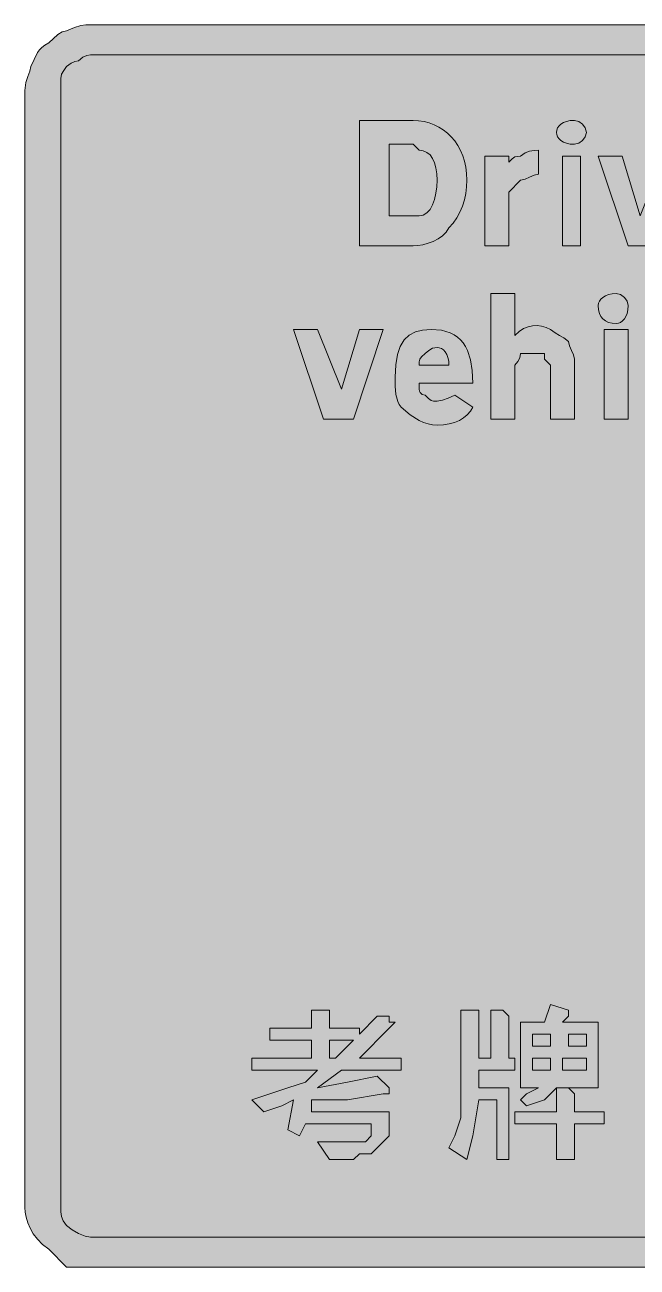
# Model space of a CAD drawing. Header units: metres. Extents: x 122 to 446, y 11 to 261.
# Drawn here: x 121.9 to 244.9, y 11 to 260.6 of the extents above; entities that cross this region are included whole.
import ezdxf

# ---------------------------------------------------------------- set-up
doc = ezdxf.new("R2010")
doc.units = ezdxf.units.M
doc.layers.add('FILL_BLACK_000000', color=7, linetype='Continuous', true_color=0x000000)
doc.layers.add('FILL_WHITE_FFFFFF', color=7, linetype='Continuous', true_color=0xffffff)

msp = doc.modelspace()

# ---------------------------------------------------------------- hatches: boundary and pattern name
at = {"layer": 'FILL_BLACK_000000', "true_color": 0x000000}
h = msp.add_hatch(color=7, dxfattribs=at)
h.dxf.hatch_style = 1
h.paths.add_polyline_path([(445.83, 22.09), (445.66, 21.05), (444.99, 18.84), (444.48, 17.72), (443.86, 16.63), (443.13, 15.59), (442.29, 14.64), (441.34, 13.8), (440.28, 13.06), (439.15, 12.45), (437.94, 11.94), (436.68, 11.55), (435.37, 11.26), (434.04, 11.1), (432.69, 11.04), (135.09, 11.04), (130.29, 11.04), (126.69, 14.64), (125.45, 15.59), (124.42, 16.63), (123.59, 17.72), (122.94, 18.84), (122.46, 19.96), (122.13, 21.05), (121.95, 22.09), (121.89, 23.04), (121.89, 247.44), (122.08, 249.03), (122.49, 250.29), (122.9, 251.32), (123.09, 252.24), (124.44, 255.09), (124.81, 255.63), (125.28, 256.12), (125.9, 256.59), (126.69, 257.04), (128.49, 258.69), (129.39, 259.23), (130.29, 259.44), (131.88, 260.13), (133.14, 260.49), (134.17, 260.62), (135.09, 260.64), (432.69, 260.64), (434.04, 260.58), (435.37, 260.41), (436.68, 260.13), (437.94, 259.74), (439.15, 259.23), (440.28, 258.61), (441.34, 257.88), (442.29, 257.04), (443.13, 256.09), (443.86, 255.03), (444.48, 253.9), (444.99, 252.69), (445.38, 251.43), (445.66, 250.12), (445.83, 248.79), (445.89, 247.44), (445.89, 23.04), (445.83, 22.09)])
h = msp.add_hatch(color=7, dxfattribs=at)
h.dxf.hatch_style = 1
h.paths.add_polyline_path([(189.09, 241.44), (199.89, 241.44), (201, 241.38), (202.08, 241.22), (203.11, 240.95), (204.11, 240.58), (205.05, 240.11), (205.94, 239.54), (206.77, 238.88), (207.54, 238.14), (208.24, 237.31), (208.85, 236.4), (209.39, 235.41), (209.85, 234.35), (210.21, 233.22), (210.47, 232.02), (210.63, 230.76), (210.69, 229.44), (210.63, 228.09), (210.47, 226.76), (210.18, 225.45), (209.79, 224.19), (209.28, 222.98), (208.66, 221.85), (207.93, 220.79), (207.09, 219.84), (206.53, 219), (205.8, 218.26), (204.92, 217.65), (203.94, 217.14), (202.91, 216.75), (201.86, 216.46), (200.84, 216.3), (199.89, 216.24), (189.09, 216.24), (189.09, 241.44)])
h.paths.add_polyline_path([(198.69, 222.24), (199.89, 222.24), (201.09, 222.24), (201.93, 222.4), (202.66, 222.86), (203.28, 223.57), (203.79, 224.49), (204.18, 225.58), (204.46, 226.8), (204.63, 228.1), (204.69, 229.44), (204.63, 230.73), (204.46, 231.9), (204.18, 232.92), (203.79, 233.79), (203.28, 234.49), (202.66, 235.01), (201.93, 235.33), (201.09, 235.44), (199.89, 236.64), (198.69, 236.64), (195.09, 236.64), (195.09, 222.24), (198.69, 222.24)], flags=16)
h = msp.add_hatch(color=7, dxfattribs=at)
h.dxf.hatch_style = 1
h.paths.add_polyline_path([(234.48, 238.16), (233.94, 237.39), (233.17, 236.85), (232.29, 236.64), (231.45, 236.69), (230.71, 236.85), (230.1, 237.08), (229.59, 237.39), (229.2, 237.75), (228.91, 238.16), (228.75, 238.59), (228.69, 239.04), (228.75, 239.49), (228.91, 239.92), (229.2, 240.33), (229.59, 240.69), (230.1, 241), (230.71, 241.23), (231.45, 241.39), (232.29, 241.44), (233.17, 241.23), (233.94, 240.69), (234.48, 239.92), (234.69, 239.04), (234.48, 238.16)])
h = msp.add_hatch(color=7, dxfattribs=at)
h.dxf.hatch_style = 1
h.paths.add_polyline_path([(214.29, 234.24), (219.09, 234.24), (219.09, 233.04), (219.8, 233.73), (220.29, 234.09), (220.78, 234.22), (221.49, 234.24), (222.39, 234.93), (223.29, 235.29), (224.19, 235.42), (225.09, 235.44), (225.09, 230.64), (224.19, 230.45), (223.29, 230.04), (222.39, 229.63), (221.49, 229.44), (219.09, 227.04), (219.09, 216.24), (214.29, 216.24), (214.29, 234.24)])
h = msp.add_hatch(color=7, dxfattribs=at)
h.dxf.hatch_style = 1
h.paths.add_polyline_path([(229.89, 216.24), (229.89, 234.24), (233.49, 234.24), (233.49, 216.24), (229.89, 216.24)])
h = msp.add_hatch(color=7, dxfattribs=at)
h.dxf.hatch_style = 1
h.paths.add_polyline_path([(237.09, 234.24), (241.89, 234.24), (245.49, 222.24), (250.29, 234.24), (255.09, 234.24), (249.09, 216.24), (245.49, 216.24), (243.09, 216.24), (237.09, 234.24)])
h = msp.add_hatch(color=7, dxfattribs=at)
h.dxf.hatch_style = 1
h.paths.add_polyline_path([(221.19, 199.03), (222.09, 199.61), (222.99, 199.99), (223.89, 200.19), (224.79, 200.22), (225.69, 200.1), (226.59, 199.83), (227.49, 199.44), (228.39, 198.73), (229.29, 198.24), (230.19, 197.75), (231.09, 197.04), (231.28, 196.14), (231.69, 195.24), (232.1, 194.34), (232.29, 193.44), (232.29, 181.44), (227.49, 181.44), (227.49, 192.24), (226.29, 193.44), (226.29, 194.64), (223.89, 194.64), (221.49, 194.64), (221.3, 193.76), (220.89, 192.99), (220.29, 192.24), (220.29, 181.44), (215.49, 181.44), (215.49, 206.64), (220.29, 206.64), (220.29, 198.24), (221.19, 199.03)])
h = msp.add_hatch(color=7, dxfattribs=at)
h.dxf.hatch_style = 1
h.paths.add_polyline_path([(243.04, 203.4), (242.88, 202.66), (242.65, 202.05), (242.34, 201.54), (241.98, 201.15), (241.57, 200.86), (241.14, 200.7), (240.69, 200.64), (239.85, 200.7), (239.11, 200.86), (238.5, 201.15), (237.99, 201.54), (237.6, 202.05), (237.31, 202.66), (237.15, 203.4), (237.09, 204.24), (237.15, 204.69), (237.31, 205.12), (237.6, 205.53), (237.99, 205.89), (238.5, 206.2), (239.11, 206.43), (239.85, 206.59), (240.69, 206.64), (241.57, 206.43), (242.34, 205.89), (242.88, 205.12), (243.09, 204.24), (243.04, 203.4)])
h = msp.add_hatch(color=7, dxfattribs=at)
h.dxf.hatch_style = 1
h.paths.add_polyline_path([(175.89, 199.44), (180.69, 199.44), (185.49, 187.44), (189.09, 199.44), (193.89, 199.44), (187.89, 181.44), (185.49, 181.44), (181.89, 181.44), (175.89, 199.44)])
h = msp.add_hatch(color=7, dxfattribs=at)
h.dxf.hatch_style = 1
h.paths.add_polyline_path([(201.09, 187.44), (201.14, 187.04), (201.28, 186.75), (201.69, 186.39), (202.29, 186.24), (203, 185.55), (203.49, 185.19), (203.98, 185.06), (204.69, 185.04), (205.76, 185.23), (206.94, 185.64), (208.29, 186.24), (211.89, 183.84), (211.38, 183), (210.77, 182.26), (210.03, 181.65), (209.19, 181.14), (208.23, 180.75), (207.16, 180.46), (205.98, 180.3), (204.69, 180.24), (203.79, 180.3), (202.89, 180.46), (201.99, 180.75), (201.09, 181.14), (199.29, 182.26), (197.49, 183.84), (197.09, 184.34), (196.8, 184.95), (196.44, 186.39), (196.31, 188.06), (196.29, 189.84), (196.4, 192.32), (196.74, 194.38), (197.3, 196.04), (198.09, 197.34), (199.1, 198.3), (200.34, 198.95), (201.8, 199.32), (203.49, 199.44), (205.57, 199.27), (206.49, 199.06), (207.33, 198.76), (208.1, 198.39), (208.78, 197.92), (209.4, 197.37), (209.94, 196.74), (210.41, 196.02), (210.81, 195.22), (211.42, 193.36), (211.78, 191.17), (211.89, 188.64), (201.09, 188.64), (201.09, 187.44)])
h.paths.add_polyline_path([(207.04, 193.08), (206.88, 193.81), (206.65, 194.43), (206.34, 194.94), (205.98, 195.33), (205.57, 195.61), (205.14, 195.78), (204.69, 195.84), (203.81, 195.65), (203.04, 195.24), (202.29, 194.64), (201.6, 193.93), (201.24, 193.44), (201.11, 192.95), (201.09, 192.24), (207.09, 192.24), (207.04, 193.08)], flags=16)
h = msp.add_hatch(color=7, dxfattribs=at)
h.dxf.hatch_style = 1
h.paths.add_polyline_path([(238.29, 181.44), (238.29, 199.44), (243.09, 199.44), (243.09, 181.44), (238.29, 181.44)])
h = msp.add_hatch(color=7, dxfattribs=at)
h.dxf.hatch_style = 1
h.paths.add_polyline_path([(179.49, 53.04), (179.49, 56.64), (171.09, 56.64), (171.09, 59.04), (179.49, 59.04), (179.49, 62.64), (181.89, 62.64), (183.09, 62.64), (183.09, 61.44), (183.09, 59.04), (189.09, 59.04), (189.09, 57.84), (192.69, 61.44), (195.09, 61.44), (195.09, 60.24), (196.29, 60.24), (195.09, 59.04), (189.09, 53.04), (197.49, 53.04), (197.49, 50.64), (185.49, 50.64), (180.69, 47.04), (186.69, 48.24), (192.69, 49.44), (195.09, 47.04), (195.09, 45.84), (193.89, 45.84), (186.69, 44.64), (179.49, 44.64), (179.49, 42.24), (195.09, 42.24), (195.09, 41.04), (195.09, 38.64), (195.09, 37.44), (193.89, 36.24), (192.69, 35.04), (191.49, 33.84), (189.09, 33.84), (187.89, 32.64), (184.29, 32.64), (183.09, 32.64), (180.69, 36.24), (185.49, 36.24), (187.89, 36.24), (190.29, 36.24), (191.49, 37.44), (191.49, 39.84), (178.29, 39.84), (177.09, 37.44), (174.69, 38.64), (175.89, 44.64), (173.49, 43.44), (169.89, 42.24), (167.49, 44.64), (171.09, 45.84), (174.69, 47.04), (178.29, 48.24), (180.69, 50.64), (167.49, 50.64), (167.49, 53.04), (179.49, 53.04)])
h.paths.add_polyline_path([(183.09, 56.64), (183.09, 53.04), (184.29, 53.04), (187.89, 56.64), (183.09, 56.64)], flags=16)
h = msp.add_hatch(color=7, dxfattribs=at)
h.dxf.hatch_style = 1
h.paths.add_polyline_path([(211.89, 62.64), (213.09, 62.64), (213.09, 61.44), (213.09, 53.04), (215.49, 53.04), (215.49, 62.64), (217.89, 62.64), (219.09, 61.44), (219.09, 60.24), (219.09, 53.04), (220.29, 53.04), (220.29, 50.64), (213.09, 50.64), (213.09, 47.04), (219.09, 47.04), (219.09, 32.64), (216.69, 32.64), (216.69, 44.64), (213.09, 44.64), (211.89, 37.44), (210.69, 32.64), (207.09, 35.04), (208.29, 37.44), (209.49, 41.04), (209.49, 44.64), (209.49, 49.44), (209.49, 62.64), (211.89, 62.64)])
h = msp.add_hatch(color=7, dxfattribs=at)
h.dxf.hatch_style = 1
h.paths.add_polyline_path([(229.89, 60.24), (237.09, 60.24), (237.09, 47.04), (228.69, 47.04), (226.29, 44.64), (222.69, 43.44), (221.49, 44.64), (222.69, 45.84), (225.09, 47.04), (221.49, 47.04), (221.49, 60.24), (226.29, 60.24), (227.49, 63.84), (231.09, 62.64), (231.09, 61.44), (229.89, 60.24)])
h.paths.add_polyline_path([(227.49, 50.64), (227.49, 53.04), (223.89, 53.04), (223.89, 50.64), (227.49, 50.64)], flags=16)
h.paths.add_polyline_path([(231.09, 55.44), (234.69, 55.44), (234.69, 57.84), (231.09, 57.84), (231.09, 55.44)], flags=16)
h.paths.add_polyline_path([(223.89, 57.84), (223.89, 55.44), (227.49, 55.44), (227.49, 57.84), (223.89, 57.84)], flags=16)
h.paths.add_polyline_path([(229.89, 53.04), (229.89, 51.84), (229.89, 50.64), (234.69, 50.64), (234.69, 53.04), (229.89, 53.04)], flags=16)
h = msp.add_hatch(color=7, dxfattribs=at)
h.dxf.hatch_style = 1
h.paths.add_polyline_path([(231.09, 47.04), (232.29, 45.84), (232.29, 44.64), (232.29, 42.24), (238.29, 42.24), (238.29, 39.84), (232.29, 39.84), (232.29, 32.64), (228.69, 32.64), (228.69, 39.84), (220.29, 39.84), (220.29, 42.24), (228.69, 42.24), (228.69, 47.04), (231.09, 47.04)])
at = {"layer": 'FILL_WHITE_FFFFFF', "true_color": 0xffffff}
h = msp.add_hatch(color=7, dxfattribs=at)
h.dxf.hatch_style = 1
h.paths.add_polyline_path([(439.68, 22.14), (439.14, 21.24), (437.49, 19.44), (436.57, 18.56), (435.54, 17.79), (434.28, 17.25), (433.54, 17.09), (432.69, 17.04), (135.09, 17.04), (134, 17.25), (132.69, 17.79), (131.38, 18.56), (130.29, 19.44), (129.6, 20.34), (129.24, 21.24), (129.11, 22.14), (129.09, 23.04), (129.09, 247.44), (129.09, 249.84), (129.28, 250.72), (129.69, 251.49), (130.29, 252.24), (131.17, 252.93), (131.94, 253.29), (132.69, 253.44), (133.57, 254.13), (134.34, 254.49), (135.09, 254.64), (432.69, 254.64), (433.54, 254.59), (434.28, 254.43), (435.54, 253.89), (436.57, 253.12), (437.49, 252.24), (438.37, 251.32), (439.14, 250.29), (439.68, 249.03), (439.84, 248.29), (439.89, 247.44), (439.89, 23.04), (439.68, 22.14)])

# ---------------------------------------------------------------- linework, layer by layer
at = {"layer": 'FILL_BLACK_000000', "lineweight": 0, "true_color": 0x000000}
msp.add_lwpolyline([(432.69, 11.04), (135.09, 11.04), (130.29, 11.04), (126.69, 14.64), (125.45, 15.59), (124.42, 16.63), (123.59, 17.72), (122.94, 18.84), (122.46, 19.96), (122.13, 21.05), (121.95, 22.09), (121.89, 23.04), (121.89, 247.44), (122.08, 249.03), (122.49, 250.29), (122.9, 251.32), (123.09, 252.24), (124.44, 255.09), (124.81, 255.63), (125.28, 256.12), (125.9, 256.59), (126.69, 257.04), (128.49, 258.69), (129.39, 259.23), (130.29, 259.44), (131.88, 260.13), (133.14, 260.49), (134.17, 260.62), (135.09, 260.64), (432.69, 260.64)], dxfattribs=at)
for points in [[(189.09, 241.44), (199.89, 241.44), (201, 241.38), (202.08, 241.22), (203.11, 240.95), (204.11, 240.58), (205.05, 240.11), (205.94, 239.54), (206.77, 238.88), (207.54, 238.14), (208.24, 237.31), (208.85, 236.4), (209.39, 235.41), (209.85, 234.35), (210.21, 233.22), (210.47, 232.02), (210.63, 230.76), (210.69, 229.44), (210.63, 228.09), (210.47, 226.76), (210.18, 225.45), (209.79, 224.19), (209.28, 222.98), (208.66, 221.85), (207.93, 220.79), (207.09, 219.84), (206.53, 219), (205.8, 218.26), (204.92, 217.65), (203.94, 217.14), (202.91, 216.75), (201.86, 216.46), (200.84, 216.3), (199.89, 216.24), (189.09, 216.24)], [(234.48, 238.16), (233.94, 237.39), (233.17, 236.85), (232.29, 236.64), (231.45, 236.69), (230.71, 236.85), (230.1, 237.08), (229.59, 237.39), (229.2, 237.75), (228.91, 238.16), (228.75, 238.59), (228.69, 239.04), (228.75, 239.49), (228.91, 239.92), (229.2, 240.33), (229.59, 240.69), (230.1, 241), (230.71, 241.23), (231.45, 241.39), (232.29, 241.44), (233.17, 241.23), (233.94, 240.69), (234.48, 239.92), (234.69, 239.04)], [(198.69, 222.24), (199.89, 222.24), (201.09, 222.24), (201.93, 222.4), (202.66, 222.86), (203.28, 223.57), (203.79, 224.49), (204.18, 225.58), (204.46, 226.8), (204.63, 228.1), (204.69, 229.44), (204.63, 230.73), (204.46, 231.9), (204.18, 232.92), (203.79, 233.79), (203.28, 234.49), (202.66, 235.01), (201.93, 235.33), (201.09, 235.44), (199.89, 236.64), (198.69, 236.64), (195.09, 236.64), (195.09, 222.24)], [(214.29, 234.24), (219.09, 234.24), (219.09, 233.04), (219.8, 233.73), (220.29, 234.09), (220.78, 234.22), (221.49, 234.24), (222.39, 234.93), (223.29, 235.29), (224.19, 235.42), (225.09, 235.44), (225.09, 230.64), (224.19, 230.45), (223.29, 230.04), (222.39, 229.63), (221.49, 229.44), (219.09, 227.04), (219.09, 216.24), (214.29, 216.24)], [(229.89, 216.24), (229.89, 234.24), (233.49, 234.24), (233.49, 216.24)], [(237.09, 234.24), (241.89, 234.24), (245.49, 222.24), (250.29, 234.24), (255.09, 234.24), (249.09, 216.24), (245.49, 216.24), (243.09, 216.24)], [(221.19, 199.03), (222.09, 199.61), (222.99, 199.99), (223.89, 200.19), (224.79, 200.22), (225.69, 200.1), (226.59, 199.83), (227.49, 199.44), (228.39, 198.73), (229.29, 198.24), (230.19, 197.75), (231.09, 197.04), (231.28, 196.14), (231.69, 195.24), (232.1, 194.34), (232.29, 193.44), (232.29, 181.44), (227.49, 181.44), (227.49, 192.24), (226.29, 193.44), (226.29, 194.64), (223.89, 194.64), (221.49, 194.64), (221.3, 193.76), (220.89, 192.99), (220.29, 192.24), (220.29, 181.44), (215.49, 181.44), (215.49, 206.64), (220.29, 206.64), (220.29, 198.24)], [(243.04, 203.4), (242.88, 202.66), (242.65, 202.05), (242.34, 201.54), (241.98, 201.15), (241.57, 200.86), (241.14, 200.7), (240.69, 200.64), (239.85, 200.7), (239.11, 200.86), (238.5, 201.15), (237.99, 201.54), (237.6, 202.05), (237.31, 202.66), (237.15, 203.4), (237.09, 204.24), (237.15, 204.69), (237.31, 205.12), (237.6, 205.53), (237.99, 205.89), (238.5, 206.2), (239.11, 206.43), (239.85, 206.59), (240.69, 206.64), (241.57, 206.43), (242.34, 205.89), (242.88, 205.12), (243.09, 204.24)], [(175.89, 199.44), (180.69, 199.44), (185.49, 187.44), (189.09, 199.44), (193.89, 199.44), (187.89, 181.44), (185.49, 181.44), (181.89, 181.44)], [(201.09, 187.44), (201.14, 187.04), (201.28, 186.75), (201.69, 186.39), (202.29, 186.24), (203, 185.55), (203.49, 185.19), (203.98, 185.06), (204.69, 185.04), (205.76, 185.23), (206.94, 185.64), (208.29, 186.24), (211.89, 183.84), (211.38, 183), (210.77, 182.26), (210.03, 181.65), (209.19, 181.14), (208.23, 180.75), (207.16, 180.46), (205.98, 180.3), (204.69, 180.24), (203.79, 180.3), (202.89, 180.46), (201.99, 180.75), (201.09, 181.14), (199.29, 182.26), (197.49, 183.84), (197.09, 184.34), (196.8, 184.95), (196.44, 186.39), (196.31, 188.06), (196.29, 189.84), (196.4, 192.32), (196.74, 194.38), (197.3, 196.04), (198.09, 197.34), (199.1, 198.3), (200.34, 198.95), (201.8, 199.32), (203.49, 199.44), (205.57, 199.27), (206.49, 199.06), (207.33, 198.76), (208.1, 198.39), (208.78, 197.92), (209.4, 197.37), (209.94, 196.74), (210.41, 196.02), (210.81, 195.22), (211.42, 193.36), (211.78, 191.17), (211.89, 188.64), (201.09, 188.64)], [(238.29, 181.44), (238.29, 199.44), (243.09, 199.44), (243.09, 181.44)], [(207.04, 193.08), (206.88, 193.81), (206.65, 194.43), (206.34, 194.94), (205.98, 195.33), (205.57, 195.61), (205.14, 195.78), (204.69, 195.84), (203.81, 195.65), (203.04, 195.24), (202.29, 194.64), (201.6, 193.93), (201.24, 193.44), (201.11, 192.95), (201.09, 192.24), (207.09, 192.24)], [(179.49, 53.04), (179.49, 56.64), (171.09, 56.64), (171.09, 59.04), (179.49, 59.04), (179.49, 62.64), (181.89, 62.64), (183.09, 62.64), (183.09, 61.44), (183.09, 59.04), (189.09, 59.04), (189.09, 57.84), (192.69, 61.44), (195.09, 61.44), (195.09, 60.24), (196.29, 60.24), (195.09, 59.04), (189.09, 53.04), (197.49, 53.04), (197.49, 50.64), (185.49, 50.64), (180.69, 47.04), (186.69, 48.24), (192.69, 49.44), (195.09, 47.04), (195.09, 45.84), (193.89, 45.84), (186.69, 44.64), (179.49, 44.64), (179.49, 42.24), (195.09, 42.24), (195.09, 41.04), (195.09, 38.64), (195.09, 37.44), (193.89, 36.24), (192.69, 35.04), (191.49, 33.84), (189.09, 33.84), (187.89, 32.64), (184.29, 32.64), (183.09, 32.64), (180.69, 36.24), (185.49, 36.24), (187.89, 36.24), (190.29, 36.24), (191.49, 37.44), (191.49, 39.84), (178.29, 39.84), (177.09, 37.44), (174.69, 38.64), (175.89, 44.64), (173.49, 43.44), (169.89, 42.24), (167.49, 44.64), (171.09, 45.84), (174.69, 47.04), (178.29, 48.24), (180.69, 50.64), (167.49, 50.64), (167.49, 53.04)], [(211.89, 62.64), (213.09, 62.64), (213.09, 61.44), (213.09, 53.04), (215.49, 53.04), (215.49, 62.64), (217.89, 62.64), (219.09, 61.44), (219.09, 60.24), (219.09, 53.04), (220.29, 53.04), (220.29, 50.64), (213.09, 50.64), (213.09, 47.04), (219.09, 47.04), (219.09, 32.64), (216.69, 32.64), (216.69, 44.64), (213.09, 44.64), (211.89, 37.44), (210.69, 32.64), (207.09, 35.04), (208.29, 37.44), (209.49, 41.04), (209.49, 44.64), (209.49, 49.44), (209.49, 62.64)], [(229.89, 60.24), (237.09, 60.24), (237.09, 47.04), (228.69, 47.04), (226.29, 44.64), (222.69, 43.44), (221.49, 44.64), (222.69, 45.84), (225.09, 47.04), (221.49, 47.04), (221.49, 60.24), (226.29, 60.24), (227.49, 63.84), (231.09, 62.64), (231.09, 61.44)], [(223.89, 57.84), (223.89, 55.44), (227.49, 55.44), (227.49, 57.84)], [(231.09, 55.44), (234.69, 55.44), (234.69, 57.84), (231.09, 57.84)], [(183.09, 56.64), (183.09, 53.04), (184.29, 53.04), (187.89, 56.64)], [(227.49, 50.64), (227.49, 53.04), (223.89, 53.04), (223.89, 50.64)], [(229.89, 53.04), (229.89, 51.84), (229.89, 50.64), (234.69, 50.64), (234.69, 53.04)], [(231.09, 47.04), (232.29, 45.84), (232.29, 44.64), (232.29, 42.24), (238.29, 42.24), (238.29, 39.84), (232.29, 39.84), (232.29, 32.64), (228.69, 32.64), (228.69, 39.84), (220.29, 39.84), (220.29, 42.24), (228.69, 42.24), (228.69, 47.04)]]:
    msp.add_lwpolyline(points, close=True, dxfattribs=at)
at = {"layer": 'FILL_WHITE_FFFFFF', "lineweight": 0, "true_color": 0x000000}
msp.add_lwpolyline([(432.69, 17.04), (135.09, 17.04), (134, 17.25), (132.69, 17.79), (131.38, 18.56), (130.29, 19.44), (129.6, 20.34), (129.24, 21.24), (129.11, 22.14), (129.09, 23.04), (129.09, 247.44), (129.09, 249.84), (129.28, 250.72), (129.69, 251.49), (130.29, 252.24), (131.17, 252.93), (131.94, 253.29), (132.69, 253.44), (133.57, 254.13), (134.34, 254.49), (135.09, 254.64), (432.69, 254.64)], dxfattribs=at)

doc.saveas('drawing.dxf')
